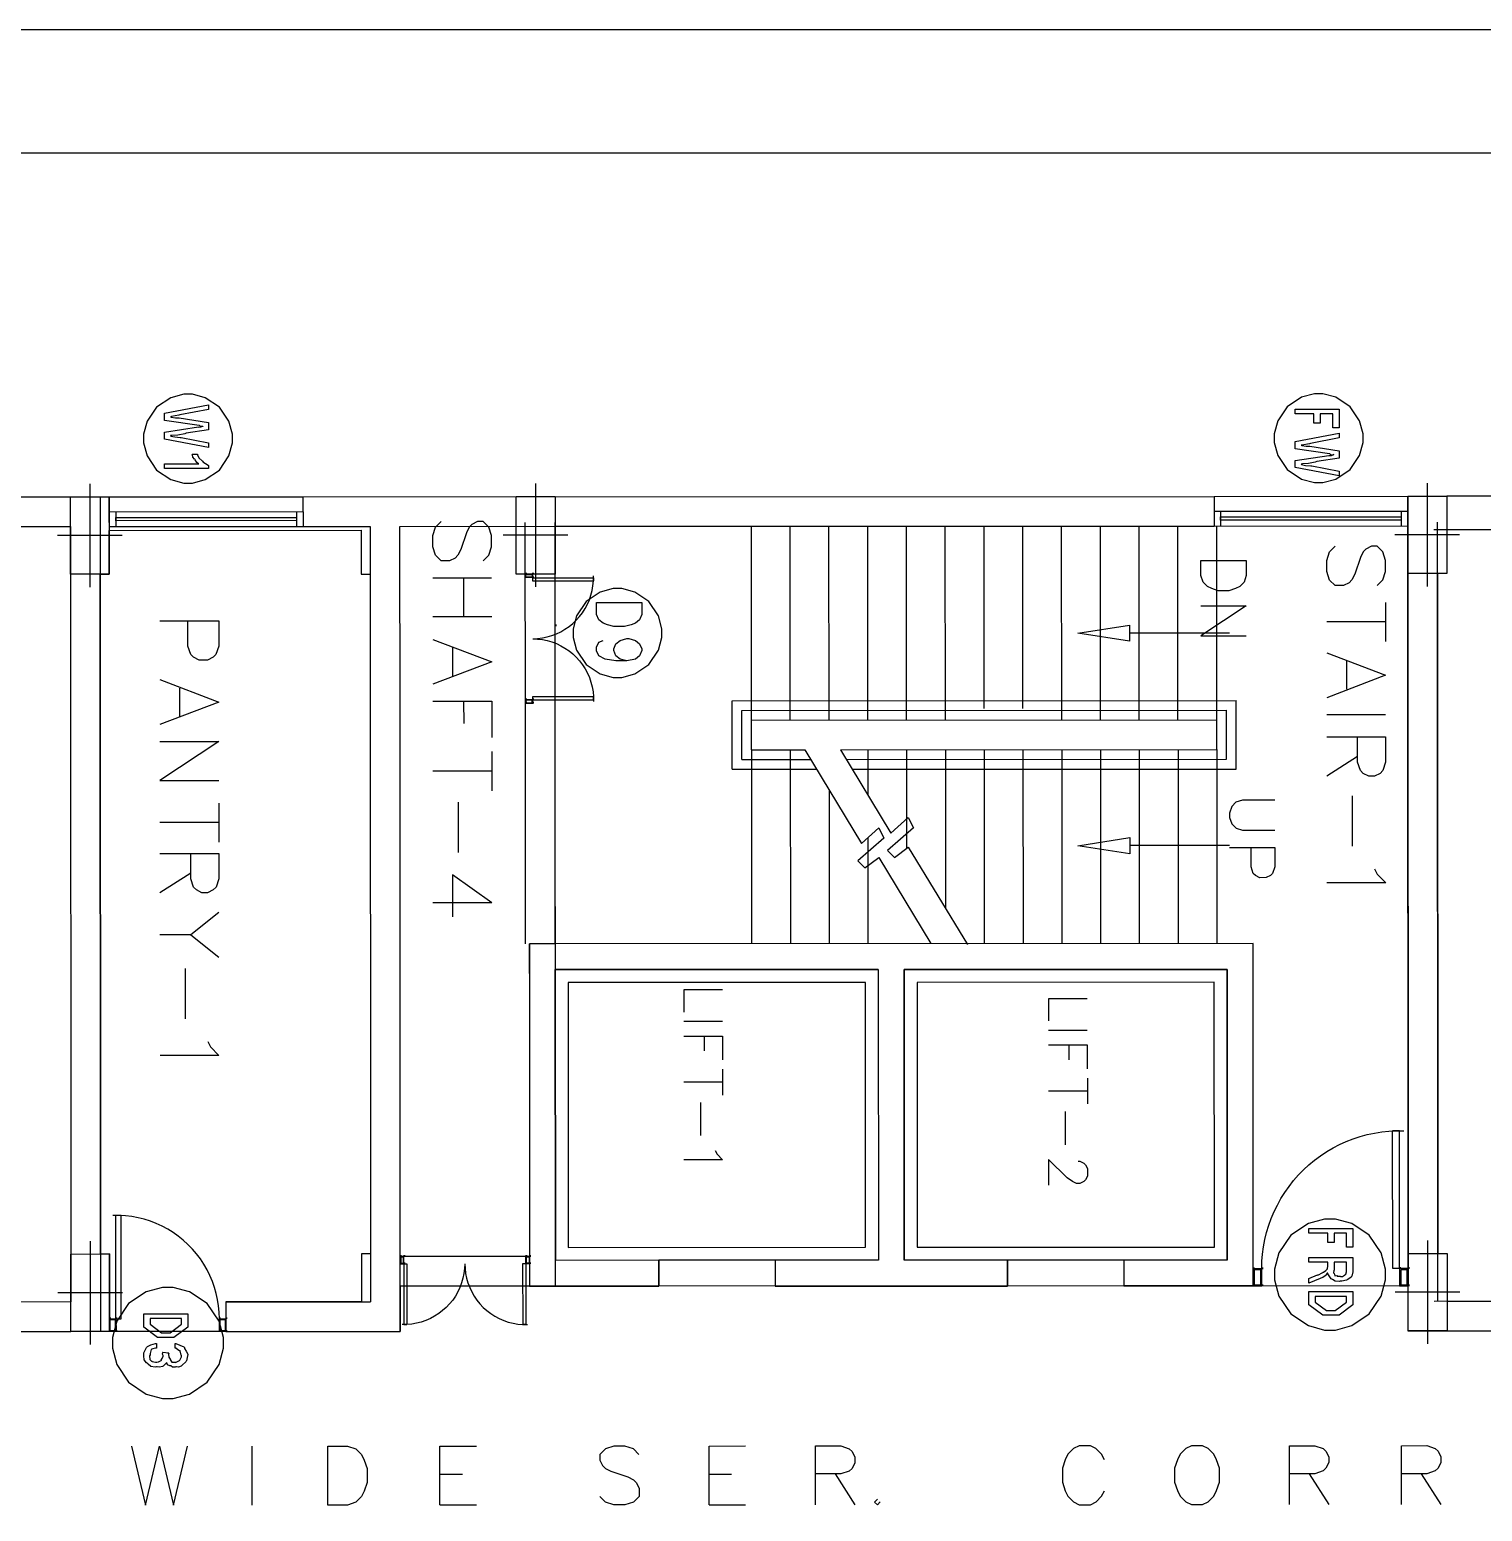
# Model space of a CAD drawing. Extents: x 0 to 23.4, y 0 to 16.5.
# Drawn here: x 7.921 to 10.871, y 13.339 to 16.348 of the extents above; entities that cross this region are included whole.
import ezdxf

# ---------------------------------------------------------------- set-up
doc = ezdxf.new("R2010")
doc.units = 0
doc.layers.get('0').update_dxf_attribs({"linetype": 'CONTINUOUS'})

msp = doc.modelspace()

# ---------------------------------------------------------------- linework, layer by layer
at = {"color": 0}
for points in [[(0.18755, 16.3479), (23.1772, 16.3479), (23.1772, 0.20622), (0.18755, 0.20622), (0.18755, 16.3479)], [(0.43766, 16.0978), (22.9271, 16.0978), (22.9271, 0.45627), (0.43766, 0.45627), (0.43766, 16.0978)], [(8.33285, 15.5172), (8.33285, 15.526), (8.32574, 15.5524), (8.30638, 15.581), (8.27772, 15.6003), (8.25136, 15.6074), (8.24262, 15.6074), (8.23383, 15.6074), (8.20747, 15.6003), (8.17882, 15.581), (8.15944, 15.5524), (8.1524, 15.526), (8.1524, 15.5172), (8.1524, 15.5085), (8.15944, 15.4821), (8.17882, 15.4533), (8.20747, 15.434), (8.23383, 15.4269), (8.24262, 15.4269), (8.25136, 15.4269), (8.27772, 15.434), (8.30638, 15.4533), (8.32574, 15.4821), (8.33285, 15.5085), (8.33285, 15.5172)], [(10.6291, 15.5182), (10.6291, 15.5269), (10.622, 15.5533), (10.6026, 15.5819), (10.5739, 15.6014), (10.5476, 15.6083), (10.5388, 15.6083), (10.5301, 15.6083), (10.5037, 15.6014), (10.475, 15.5819), (10.4557, 15.5533), (10.4486, 15.5269), (10.4486, 15.5182), (10.4486, 15.5094), (10.4557, 15.4831), (10.475, 15.4543), (10.5037, 15.435), (10.5301, 15.4279), (10.5388, 15.4279), (10.5476, 15.4279), (10.5739, 15.435), (10.6026, 15.4543), (10.622, 15.4831), (10.6291, 15.5094), (10.6291, 15.5182)], [(8.19467, 15.5692), (8.28429, 15.5858), (8.28429, 15.5764), (8.22613, 15.5654), (8.22424, 15.5646), (8.20876, 15.5621), (8.20725, 15.5618), (8.20865, 15.5611), (8.21744, 15.5597), (8.22418, 15.5594), (8.22461, 15.5594), (8.28429, 15.5503), (8.28429, 15.5353), (8.23893, 15.5283), (8.23579, 15.5269), (8.22194, 15.5243), (8.20964, 15.5237), (8.20725, 15.5233), (8.20785, 15.5225), (8.21593, 15.5206), (8.22661, 15.5199), (8.22851, 15.5194), (8.28429, 15.5089), (8.28429, 15.4994), (8.19467, 15.5163), (8.19467, 15.5306), (8.26367, 15.5411), (8.264, 15.5406), (8.26893, 15.541), (8.27333, 15.5426), (8.27344, 15.5426), (8.27235, 15.5421), (8.26807, 15.5418), (8.26568, 15.5439), (8.26497, 15.544), (8.19467, 15.5544), (8.19467, 15.5692)], [(10.4908, 15.5774), (10.5805, 15.5774), (10.5805, 15.5389), (10.5677, 15.5389), (10.5677, 15.5675), (10.542, 15.5675), (10.542, 15.5485), (10.5292, 15.5485), (10.5292, 15.5675), (10.4908, 15.5675), (10.4908, 15.5774)], [(10.4908, 15.5114), (10.5805, 15.5281), (10.5805, 15.5186), (10.5223, 15.5076), (10.5204, 15.5068), (10.5049, 15.5043), (10.5034, 15.504), (10.5048, 15.5033), (10.5136, 15.5019), (10.5203, 15.5017), (10.5208, 15.5017), (10.5805, 15.4925), (10.5805, 15.4775), (10.5351, 15.4706), (10.532, 15.4692), (10.5181, 15.4665), (10.5058, 15.466), (10.5034, 15.4656), (10.504, 15.4647), (10.5121, 15.4628), (10.5228, 15.4621), (10.5247, 15.4617), (10.5805, 15.4511), (10.5805, 15.4417), (10.4908, 15.4585), (10.4908, 15.4728), (10.5598, 15.4833), (10.5602, 15.4828), (10.5651, 15.4832), (10.5695, 15.4849), (10.5696, 15.4849), (10.5685, 15.4843), (10.5642, 15.484), (10.5618, 15.4861), (10.5611, 15.4863), (10.4908, 15.4967), (10.4908, 15.5114)], [(8.19467, 15.4567), (8.19467, 15.4662), (8.26454, 15.4662), (8.26417, 15.466), (8.26053, 15.4686), (8.25738, 15.4744), (8.25672, 15.4753), (8.25553, 15.4756), (8.25265, 15.4797), (8.25157, 15.4847), (8.25131, 15.4856), (8.26193, 15.4856), (8.26167, 15.4837), (8.26519, 15.4774), (8.27132, 15.4724), (8.27235, 15.4714), (8.27268, 15.47), (8.28331, 15.4632), (8.28429, 15.4628), (8.28429, 15.4567), (8.19467, 15.4567)], [(8.00369, 15.3993), (8.08242, 15.3993), (8.08247, 15.2418), (8.00375, 15.2418), (8.00369, 15.3993)], [(8.00369, 15.3993), (8.08242, 15.3993), (8.08247, 15.2418), (8.00375, 15.2418), (8.00369, 15.3993)], [(8.08247, 15.2418), (8.00375, 15.2418), (8.00369, 15.3993), (8.08242, 15.3993), (8.08247, 15.2418)], [(8.90912, 15.3997), (8.9879, 15.3997), (8.98796, 15.2422), (8.90924, 15.2422), (8.90912, 15.3997)], [(8.90912, 15.3997), (8.9879, 15.3997), (8.98796, 15.2422), (8.90924, 15.2422), (8.90912, 15.3997)], [(8.98796, 15.2422), (8.90924, 15.2422), (8.90912, 15.3997), (8.9879, 15.3997), (8.98796, 15.2422)], [(10.7201, 15.4004), (10.7988, 15.4006), (10.7989, 15.2431), (10.7202, 15.2431), (10.7201, 15.4004)], [(10.7201, 15.4004), (10.7988, 15.4006), (10.7989, 15.2431), (10.7202, 15.2431), (10.7201, 15.4004)], [(10.7989, 15.2431), (10.7202, 15.2431), (10.7201, 15.4004), (10.7988, 15.4006), (10.7989, 15.2431)], [(8.09586, 15.3504), (8.09586, 15.3572), (8.46272, 15.3574), (8.46272, 15.3507), (8.09586, 15.3504)], [(8.09586, 15.3504), (8.09586, 15.3572), (8.46272, 15.3574), (8.46272, 15.3507), (8.09586, 15.3504)], [(10.3398, 15.3514), (10.3398, 15.3582), (10.7067, 15.3583), (10.7067, 15.3517), (10.3398, 15.3514)], [(10.3398, 15.3514), (10.3398, 15.3582), (10.7067, 15.3583), (10.7067, 15.3517), (10.3398, 15.3514)], [(8.31933, 13.7641), (8.31933, 13.7038), (8.08317, 13.7037), (8.08306, 13.8614), (8.06472, 13.8613), (8.06413, 15.2418), (8.08247, 15.2418), (8.08247, 15.3308), (8.59424, 15.3311), (8.59429, 15.2421), (8.61263, 15.2421), (8.61322, 13.8616), (8.59489, 13.8616), (8.59489, 13.7642), (8.31933, 13.7641)], [(8.98856, 13.7959), (8.9879, 15.3392), (10.7201, 15.3399), (10.7208, 13.7967), (8.98856, 13.7959)], [(11.0751, 13.7653), (11.0751, 13.7049), (11.3113, 13.705), (11.3112, 13.8627), (11.3296, 13.8627), (11.329, 15.2433), (11.3107, 15.2433), (11.3106, 15.3322), (10.7988, 15.3321), (10.7989, 15.2431), (10.7805, 15.2431), (10.7811, 13.8625), (10.7995, 13.8625), (10.7995, 13.7652), (11.0751, 13.7653)], [(10.2996, 15.2696), (10.3915, 15.2697), (10.3915, 15.239), (10.3872, 15.226), (10.3784, 15.2172), (10.3697, 15.2128), (10.3566, 15.2083), (10.3347, 15.2083), (10.3216, 15.2128), (10.3128, 15.2171), (10.304, 15.226), (10.2997, 15.239), (10.2996, 15.2696)], [(8.9279, 15.2349), (8.9279, 15.2422), (8.94243, 15.2422), (8.94243, 15.235), (8.9279, 15.2349)], [(8.9279, 15.2349), (8.9279, 15.2422), (8.94243, 15.2422), (8.94243, 15.235), (8.9279, 15.2349)], [(8.92882, 15.2358), (8.92882, 15.2414), (8.94151, 15.2414), (8.94151, 15.2358), (8.92882, 15.2358)], [(9.20518, 15.1224), (9.20518, 15.1312), (9.19808, 15.1575), (9.17871, 15.1863), (9.15007, 15.2056), (9.12369, 15.2126), (9.11496, 15.2126), (9.10618, 15.2126), (9.07981, 15.2056), (9.05117, 15.1863), (9.03179, 15.1575), (9.02474, 15.1312), (9.02474, 15.1224), (9.02474, 15.1136), (9.03179, 15.0874), (9.05117, 15.0586), (9.07981, 15.0393), (9.10618, 15.0322), (9.11496, 15.0322), (9.12369, 15.0322), (9.15007, 15.0393), (9.17871, 15.0586), (9.19808, 15.0874), (9.20518, 15.1136), (9.20518, 15.1224)], [(9.07232, 15.1846), (9.16417, 15.1846), (9.16417, 15.1601), (9.15978, 15.1496), (9.15104, 15.1426), (9.14231, 15.1392), (9.12918, 15.1357), (9.10732, 15.1357), (9.09418, 15.1392), (9.08544, 15.1426), (9.07671, 15.1496), (9.07232, 15.1601), (9.07232, 15.1846)], [(10.1549, 15.1387), (10.1549, 15.1056), (10.0494, 15.1221), (10.1549, 15.1387)], [(10.1549, 15.1387), (10.1549, 15.1056), (10.0494, 15.1221), (10.1549, 15.1387)], [(8.928, 14.9871), (8.928, 14.9797), (8.94254, 14.9797), (8.94254, 14.9871), (8.928, 14.9871)], [(8.928, 14.9871), (8.928, 14.9797), (8.94254, 14.9797), (8.94254, 14.9871), (8.928, 14.9871)], [(8.92893, 14.9861), (8.92893, 14.9807), (8.94163, 14.9807), (8.94163, 14.9861), (8.92893, 14.9861)], [(10.1552, 14.7072), (10.1552, 14.674), (10.0496, 14.6906), (10.1552, 14.7072)], [(10.1552, 14.7072), (10.1552, 14.674), (10.0496, 14.6906), (10.1552, 14.7072)], [(9.90717, 13.7963), (9.90712, 13.8488), (9.69715, 13.8487), (9.69689, 14.4393), (10.353, 14.4394), (10.3533, 13.849), (10.1433, 13.8489), (10.1433, 13.7964), (10.4058, 13.7965), (10.4055, 14.4921), (8.98828, 14.4914), (8.93576, 14.4914), (8.93582, 14.431), (8.93608, 13.7959), (8.93608, 13.7959), (9.19851, 13.796), (9.19851, 13.8485), (8.98856, 13.8484), (8.98828, 14.4389), (9.09326, 14.439), (9.64442, 14.4392), (9.64469, 13.8487), (9.43474, 13.8486), (9.43474, 13.7961), (9.90717, 13.7963)], [(9.61817, 14.4129), (9.01454, 14.4126), (9.01476, 13.8746), (9.61843, 13.8749), (9.61817, 14.4129)], [(10.3268, 14.4132), (9.72314, 14.4129), (9.72342, 13.8749), (10.327, 13.8752), (10.3268, 14.4132)], [(10.6747, 13.8196), (10.6747, 13.8306), (10.6658, 13.8636), (10.6417, 13.8993), (10.6059, 13.9236), (10.573, 13.9324), (10.562, 13.9324), (10.551, 13.9324), (10.5181, 13.9236), (10.4823, 13.8993), (10.4581, 13.8636), (10.4492, 13.8306), (10.4492, 13.8196), (10.4492, 13.8087), (10.4581, 13.7757), (10.4823, 13.7399), (10.5181, 13.7158), (10.551, 13.7069), (10.562, 13.7069), (10.573, 13.7069), (10.6059, 13.7158), (10.6417, 13.7399), (10.6658, 13.7757), (10.6747, 13.8087), (10.6747, 13.8196)], [(10.5188, 13.9133), (10.6085, 13.9133), (10.6085, 13.8749), (10.5957, 13.8749), (10.5957, 13.9035), (10.57, 13.9035), (10.57, 13.8844), (10.5572, 13.8844), (10.5572, 13.9035), (10.5188, 13.9035), (10.5188, 13.9133)], [(8.00435, 13.8613), (8.08306, 13.8614), (8.08317, 13.7039), (8.00439, 13.7038), (8.00435, 13.8613)], [(8.00435, 13.8613), (8.08306, 13.8614), (8.08317, 13.7039), (8.00439, 13.7038), (8.00435, 13.8613)], [(8.08317, 13.7039), (8.00439, 13.7038), (8.00435, 13.8613), (8.08306, 13.8614), (8.08317, 13.7039)], [(8.68088, 13.8561), (8.67361, 13.8561), (8.67361, 13.8416), (8.68088, 13.8416), (8.68088, 13.8561)], [(8.68088, 13.8561), (8.67361, 13.8561), (8.67361, 13.8416), (8.68088, 13.8416), (8.68088, 13.8561)], [(8.67996, 13.8552), (8.67453, 13.8552), (8.67453, 13.8424), (8.67996, 13.8425), (8.67996, 13.8552)], [(8.92876, 13.8562), (8.93604, 13.8562), (8.93604, 13.8417), (8.92876, 13.8417), (8.92876, 13.8562)], [(8.92876, 13.8562), (8.93604, 13.8562), (8.93604, 13.8417), (8.92876, 13.8417), (8.92876, 13.8562)], [(8.92969, 13.8553), (8.93511, 13.8553), (8.93517, 13.8426), (8.92969, 13.8426), (8.92969, 13.8553)], [(10.5188, 13.8545), (10.6084, 13.8545), (10.6085, 13.827), (10.6079, 13.8254), (10.6063, 13.8161), (10.6058, 13.8155), (10.6051, 13.8142), (10.598, 13.8094), (10.5969, 13.809), (10.5952, 13.8085), (10.5859, 13.8064), (10.5828, 13.8064), (10.5806, 13.8055), (10.5725, 13.806), (10.5671, 13.8098), (10.5659, 13.8105), (10.5643, 13.811), (10.5575, 13.8213), (10.5572, 13.8226), (10.556, 13.8222), (10.5534, 13.8184), (10.5531, 13.8181), (10.5518, 13.8168), (10.5472, 13.8136), (10.5429, 13.8123), (10.5418, 13.8118), (10.5188, 13.8018), (10.5188, 13.8114), (10.5364, 13.819), (10.5373, 13.8186), (10.5472, 13.8241), (10.5479, 13.8244), (10.5484, 13.8246), (10.5537, 13.828), (10.554, 13.8283), (10.554, 13.8283), (10.5567, 13.8315), (10.5568, 13.8318), (10.5567, 13.8317), (10.5558, 13.8324), (10.5572, 13.8352), (10.5572, 13.8361), (10.5572, 13.8448), (10.5188, 13.8448), (10.5188, 13.8545)], [(10.57, 13.8448), (10.57, 13.8285), (10.5694, 13.8275), (10.5692, 13.8233), (10.5713, 13.8213), (10.5716, 13.8209), (10.5712, 13.8203), (10.572, 13.8173), (10.5756, 13.8177), (10.5761, 13.8174), (10.5764, 13.8166), (10.5814, 13.8161), (10.5831, 13.8161), (10.5832, 13.8158), (10.587, 13.8159), (10.5916, 13.8183), (10.5922, 13.8187), (10.5922, 13.8187), (10.5942, 13.8207), (10.5957, 13.8253), (10.5957, 13.8268), (10.5957, 13.8448), (10.57, 13.8448)], [(10.7208, 13.8625), (10.7995, 13.8625), (10.7995, 13.7051), (10.7208, 13.705), (10.7208, 13.8625)], [(10.7208, 13.8625), (10.7995, 13.8625), (10.7995, 13.7051), (10.7208, 13.705), (10.7208, 13.8625)], [(10.7995, 13.7051), (10.7208, 13.705), (10.7208, 13.8625), (10.7995, 13.8625), (10.7995, 13.7051)], [(8.3144, 13.6809), (8.3144, 13.6919), (8.3055, 13.7248), (8.28136, 13.7606), (8.2455, 13.7848), (8.21257, 13.7936), (8.20161, 13.7936), (8.1906, 13.7936), (8.15771, 13.7848), (8.12185, 13.7606), (8.09771, 13.7248), (8.08886, 13.6919), (8.08886, 13.6809), (8.08886, 13.6699), (8.09771, 13.637), (8.12185, 13.6011), (8.15771, 13.577), (8.1906, 13.5681), (8.20161, 13.5681), (8.21257, 13.5681), (8.2455, 13.577), (8.28136, 13.6011), (8.3055, 13.637), (8.3144, 13.6699), (8.3144, 13.6809)], [(10.5188, 13.7851), (10.6085, 13.7851), (10.6085, 13.7651), (10.6085, 13.7582), (10.5802, 13.7369), (10.564, 13.7369), (10.547, 13.7369), (10.5188, 13.7582), (10.5188, 13.7641), (10.5188, 13.7851)], [(10.5316, 13.7753), (10.5316, 13.7645), (10.5316, 13.7638), (10.5546, 13.7467), (10.5642, 13.7467), (10.5726, 13.7467), (10.5957, 13.7638), (10.5957, 13.7647), (10.5957, 13.7753), (10.5316, 13.7753)], [(8.15261, 13.7399), (8.24224, 13.7399), (8.24224, 13.7199), (8.24224, 13.7129), (8.21403, 13.6917), (8.19775, 13.6917), (8.18082, 13.6917), (8.15261, 13.7129), (8.15261, 13.7188), (8.15261, 13.7399)], [(8.16542, 13.7301), (8.16542, 13.7192), (8.16542, 13.7186), (8.18842, 13.7014), (8.19797, 13.7014), (8.20643, 13.7014), (8.22944, 13.7186), (8.22943, 13.7195), (8.22944, 13.7301), (8.16542, 13.7301)], [(8.17822, 13.6799), (8.17822, 13.6704), (8.17637, 13.6699), (8.1709, 13.6684), (8.16894, 13.6678), (8.16846, 13.6675), (8.16775, 13.6672), (8.16542, 13.659), (8.16542, 13.6563), (8.16444, 13.6543), (8.16476, 13.647), (8.16868, 13.6438), (8.16932, 13.6434), (8.16971, 13.6427), (8.17686, 13.6415), (8.17931, 13.6415), (8.17931, 13.6415), (8.18267, 13.6421), (8.18778, 13.645), (8.18842, 13.6456), (8.18837, 13.6457), (8.19032, 13.6491), (8.19233, 13.6539), (8.19233, 13.6554), (8.19179, 13.6555), (8.19049, 13.6579), (8.19125, 13.6611), (8.19103, 13.6617), (8.20383, 13.6606), (8.20344, 13.6603), (8.20258, 13.6589), (8.20383, 13.6593), (8.20383, 13.6593), (8.20307, 13.6577), (8.20339, 13.6519), (8.20654, 13.6478), (8.20708, 13.6469), (8.20676, 13.6459), (8.20958, 13.6418), (8.21517, 13.6415), (8.21707, 13.6415), (8.21718, 13.6413), (8.22537, 13.6448), (8.22596, 13.6454), (8.22618, 13.6455), (8.22944, 13.6528), (8.22943, 13.6552), (8.22879, 13.6559), (8.22672, 13.6645), (8.22618, 13.6652), (8.22542, 13.6648), (8.22174, 13.6668), (8.21772, 13.6701), (8.21664, 13.6704), (8.21664, 13.6799), (8.21793, 13.6796), (8.23438, 13.6727), (8.23551, 13.6717), (8.23551, 13.6697), (8.23887, 13.6637), (8.24224, 13.6577), (8.24224, 13.6556), (8.24169, 13.6542), (8.23953, 13.6444), (8.23899, 13.6434), (8.23817, 13.6421), (8.23101, 13.6355), (8.23008, 13.635), (8.22863, 13.6338), (8.22325, 13.6314), (8.2194, 13.6319), (8.21815, 13.6319), (8.21653, 13.6314), (8.21104, 13.6316), (8.2079, 13.634), (8.20708, 13.6343), (8.20578, 13.6341), (8.20111, 13.636), (8.19976, 13.6405), (8.19928, 13.6413), (8.19857, 13.64), (8.19299, 13.634), (8.19211, 13.6337), (8.19043, 13.6328), (8.18463, 13.6312), (8.18012, 13.6319), (8.17865, 13.6319), (8.17594, 13.6313), (8.16704, 13.6328), (8.16146, 13.6378), (8.16021, 13.6389), (8.15831, 13.64), (8.15354, 13.6467), (8.15261, 13.6542), (8.15261, 13.6567), (8.15261, 13.6607), (8.15836, 13.6717), (8.15956, 13.6727), (8.16015, 13.6732), (8.16689, 13.6769), (8.17626, 13.6798), (8.17822, 13.6799)], [(8.52647, 13.3515), (8.52642, 13.4711), (8.56629, 13.4711), (8.58333, 13.4654), (8.59478, 13.454), (8.60047, 13.4427), (8.60618, 13.4256), (8.60618, 13.3971), (8.60047, 13.38), (8.59478, 13.3686), (8.58339, 13.3572), (8.56635, 13.3515), (8.52647, 13.3515)], [(10.2803, 13.4718), (10.2689, 13.4662), (10.2575, 13.4548), (10.2518, 13.4434), (10.2461, 13.4263), (10.2462, 13.3978), (10.2518, 13.3807), (10.2575, 13.3693), (10.2689, 13.3579), (10.2803, 13.3523), (10.3031, 13.3523), (10.3145, 13.358), (10.3258, 13.3694), (10.3315, 13.3808), (10.3372, 13.3978), (10.3372, 13.4263), (10.3315, 13.4434), (10.3258, 13.4548), (10.3144, 13.4662), (10.3031, 13.4718), (10.2803, 13.4718)]]:
    msp.add_lwpolyline(points, close=True, dxfattribs=at)
for points in [[(0.43766, 16.0978), (19.0161, 16.0978)], [(0.43766, 16.0978), (19.0161, 16.0978)], [(8.04303, 15.4256), (8.04312, 15.2156)], [(8.94851, 15.426), (8.94857, 15.216)], [(10.7594, 15.4267), (10.7595, 15.2168)], [(7.75435, 15.3989), (8.06407, 15.399)], [(8.06407, 15.399), (8.06478, 13.7037)], [(8.08242, 15.399), (8.47607, 15.3993)], [(8.08247, 15.3467), (8.08242, 15.399)], [(8.47607, 15.3993), (10.3264, 15.4)], [(8.47607, 15.3993), (8.47613, 15.3389)], [(10.3264, 15.4), (10.7201, 15.4003)], [(10.3264, 15.4), (10.3264, 15.3397)], [(10.7208, 13.7048), (10.7201, 15.4003)], [(10.7201, 15.4003), (10.7201, 15.3399)], [(10.9169, 15.4003), (10.7988, 15.4003)], [(8.08242, 15.3689), (8.47613, 15.369)], [(8.09586, 15.3689), (8.09586, 15.3388)], [(8.46268, 15.369), (8.46272, 15.3389)], [(8.84213, 15.2692), (8.85351, 15.2806), (8.85915, 15.2976), (8.85915, 15.3204), (8.85346, 15.3374), (8.84207, 15.3487), (8.83068, 15.3487), (8.81928, 15.3431), (8.81364, 15.3374), (8.80794, 15.326), (8.79656, 15.2918), (8.79085, 15.2804), (8.78515, 15.2747), (8.77376, 15.269), (8.75667, 15.269), (8.74528, 15.2804), (8.73958, 15.2975), (8.73958, 15.3203), (8.74528, 15.3374), (8.75667, 15.3487)], [(10.3264, 15.3699), (10.7201, 15.37)], [(10.3398, 15.3699), (10.3398, 15.3397)], [(10.7067, 15.37), (10.7067, 15.3399)], [(10.7811, 13.7652), (10.7804, 15.3478)], [(7.75439, 15.3386), (8.00369, 15.3388)], [(8.10872, 15.3206), (7.97749, 15.3206)], [(8.00369, 15.3388), (8.00439, 13.764)], [(8.08247, 15.3388), (8.47613, 15.3389)], [(8.47613, 15.3389), (8.61257, 15.339)], [(8.61257, 15.339), (8.61328, 13.7642)], [(8.67296, 15.339), (10.3264, 15.3397)], [(8.67313, 14.9453), (8.67296, 15.339)], [(9.01417, 15.321), (8.88292, 15.321)], [(8.92774, 14.9454), (8.92751, 15.3469)], [(8.98828, 14.4914), (8.9879, 15.3469)], [(9.38699, 14.9456), (9.38683, 15.3393)], [(9.46576, 14.9457), (9.46556, 15.3393)], [(9.54449, 14.9457), (9.54432, 15.3393)], [(9.62321, 14.9457), (9.62304, 15.3394)], [(9.70193, 14.9457), (9.70176, 15.3394)], [(9.78071, 14.9458), (9.78049, 15.3394)], [(9.85943, 14.9694), (9.85926, 15.3396)], [(9.93815, 14.9694), (9.93799, 15.3396)], [(10.0169, 14.946), (10.0167, 15.34)], [(10.0957, 14.946), (10.0955, 15.34)], [(10.1744, 14.946), (10.1742, 15.34)], [(10.2531, 14.946), (10.2529, 15.34)], [(10.3264, 15.3397), (10.7201, 15.3399)], [(10.3318, 14.946), (10.3317, 15.34)], [(10.8251, 15.3218), (10.6938, 15.3217)], [(10.9169, 15.3321), (10.7726, 15.3321)], [(10.6577, 15.2189), (10.6691, 15.2303), (10.6747, 15.2474), (10.6747, 15.2701), (10.669, 15.2872), (10.6576, 15.2986), (10.6462, 15.2986), (10.6348, 15.2929), (10.6292, 15.2872), (10.6235, 15.2758), (10.6121, 15.2417), (10.6064, 15.2303), (10.6007, 15.2246), (10.5893, 15.2189), (10.5722, 15.2189), (10.5608, 15.2301), (10.5551, 15.2472), (10.5551, 15.2701), (10.5608, 15.2872), (10.5722, 15.2986)], [(8.73964, 15.2349), (8.85921, 15.2349)], [(8.80225, 15.2349), (8.80231, 15.1551)], [(8.94249, 15.2346), (9.06603, 15.2346)], [(8.94249, 15.2346), (8.94249, 15.2283)], [(8.94249, 15.2283), (9.06603, 15.2285)], [(8.94254, 15.111), (8.95242, 15.1114), (8.96224, 15.1126), (8.97194, 15.1146), (8.98144, 15.1174), (8.99067, 15.1208), (8.99963, 15.125), (9.00819, 15.13), (9.01633, 15.1356), (9.02404, 15.1417), (9.03119, 15.1486), (9.03776, 15.156), (9.04378, 15.1638), (9.0491, 15.1721), (9.05376, 15.1808), (9.05767, 15.1899), (9.06088, 15.1992), (9.06332, 15.2089), (9.065, 15.2185), (9.06586, 15.2285), (9.06597, 15.2383)], [(9.06603, 15.2346), (9.06603, 15.2285)], [(10.2997, 15.1778), (10.3915, 15.1778), (10.2997, 15.1165), (10.3916, 15.1165)], [(10.6747, 15.1847), (10.6748, 15.105)], [(8.18533, 15.1474), (8.3049, 15.1474), (8.3049, 15.0961), (8.29921, 15.079), (8.29357, 15.0733), (8.28217, 15.0676), (8.26508, 15.0676), (8.25369, 15.0733), (8.24799, 15.079), (8.24229, 15.0961), (8.24224, 15.1474)], [(8.85926, 15.1553), (8.73969, 15.1551)], [(10.6747, 15.1449), (10.5552, 15.1449)], [(8.73969, 15.1096), (8.85926, 15.0642), (8.73975, 15.0185)], [(8.94254, 15.1106), (8.95242, 15.1103), (8.96224, 15.1092), (8.97194, 15.1071), (8.98144, 15.1044), (8.99067, 15.101), (8.99963, 15.0967), (9.00819, 15.0918), (9.01639, 15.0862), (9.02404, 15.08), (9.03119, 15.0732), (9.03782, 15.0658), (9.04378, 15.0581), (9.04915, 15.0496), (9.05382, 15.041), (9.05772, 15.0319), (9.06099, 15.0225), (9.06342, 15.0129), (9.06511, 15.0032), (9.06597, 14.9933), (9.06608, 14.9835)], [(9.13357, 15.0657), (9.12044, 15.0692), (9.11171, 15.0761), (9.10732, 15.0867), (9.10732, 15.0901), (9.11171, 15.1007), (9.12044, 15.1076), (9.13357, 15.1111), (9.13797, 15.1111), (9.1511, 15.1076), (9.15983, 15.1007), (9.16422, 15.0901), (9.16422, 15.0867), (9.15983, 15.0761), (9.1511, 15.0692), (9.13357, 15.0657), (9.11171, 15.0657), (9.08985, 15.0692), (9.07671, 15.0761), (9.07232, 15.0865), (9.07232, 15.0936), (9.07671, 15.1042), (9.08544, 15.1076)], [(10.3577, 15.1222), (10.1549, 15.1222)], [(8.77957, 15.0925), (8.77957, 15.0356)], [(10.5552, 15.0822), (10.6748, 15.0367), (10.5552, 14.9911)], [(10.5951, 15.0651), (10.5951, 15.0082)], [(8.18539, 15.0278), (8.30496, 14.9822), (8.18539, 14.9367)], [(8.22526, 15.0107), (8.22526, 14.9538)], [(8.9426, 14.9871), (8.9426, 14.9933)], [(8.9426, 14.9933), (9.06614, 14.9933)], [(8.9426, 14.9871), (9.06614, 14.9871)], [(9.06614, 14.9871), (9.06614, 14.9933)], [(8.73975, 14.9843), (8.85932, 14.9844), (8.85938, 14.9104)], [(8.80235, 14.9844), (8.8024, 14.9387)], [(9.3476, 14.985), (10.3712, 14.9854)], [(9.34765, 14.8458), (9.3476, 14.985)], [(9.36729, 14.9653), (10.3515, 14.9657)], [(9.36735, 14.8656), (9.36729, 14.9653)], [(10.3516, 14.866), (10.3515, 14.9657)], [(10.3712, 14.8463), (10.3712, 14.9854)], [(10.5553, 14.9568), (10.6749, 14.9569)], [(8.67367, 13.7039), (8.67313, 14.9453)], [(8.9279, 14.4914), (8.92774, 14.9454)], [(9.38704, 14.8853), (9.38699, 14.9535)], [(9.38699, 14.9456), (10.3318, 14.946)], [(10.3319, 14.8857), (10.3318, 14.9539)], [(8.18544, 14.9025), (8.30501, 14.9025), (8.18544, 14.8228), (8.30501, 14.8228)], [(10.5553, 14.9114), (10.6749, 14.9114), (10.6749, 14.8601), (10.6692, 14.8431), (10.6635, 14.8374), (10.6521, 14.8317), (10.6407, 14.8317), (10.6293, 14.8374), (10.6236, 14.8431), (10.6179, 14.8601), (10.6179, 14.9114)], [(8.85938, 14.8819), (8.85938, 14.8022)], [(9.38704, 14.8853), (9.49522, 14.8853)], [(9.38704, 14.8853), (9.38721, 14.4915)], [(9.46576, 14.8853), (9.46593, 14.4915)], [(9.49522, 14.8853), (9.61003, 14.695), (9.64529, 14.7267), (9.65593, 14.7056), (9.60297, 14.6596), (9.61708, 14.6454), (9.64535, 14.6667), (9.75151, 14.4917)], [(9.56799, 14.8853), (10.3319, 14.8857)], [(9.56799, 14.8853), (9.67003, 14.7161), (9.70529, 14.7481), (9.71593, 14.7268), (9.66297, 14.6808), (9.67708, 14.6667), (9.70535, 14.6879), (9.82547, 14.49)], [(9.57986, 14.8657), (10.3516, 14.866)], [(9.62326, 14.8854), (9.62326, 14.7936)], [(9.70199, 14.8854), (9.70204, 14.6854)], [(9.78071, 14.8854), (9.78088, 14.5635)], [(9.85943, 14.8854), (9.8596, 14.4918)], [(9.93821, 14.8854), (9.93837, 14.4918)], [(10.0169, 14.8856), (10.0171, 14.4918)], [(10.0957, 14.8856), (10.0958, 14.4918)], [(10.1744, 14.8856), (10.1745, 14.4919)], [(10.2532, 14.8857), (10.2533, 14.4919)], [(10.3319, 14.8857), (10.332, 14.4919)], [(10.6179, 14.8715), (10.5553, 14.8317)], [(8.85938, 14.8421), (8.73981, 14.8419)], [(9.34765, 14.8458), (9.51893, 14.846)], [(9.36735, 14.8656), (9.50706, 14.8656)], [(9.59174, 14.846), (10.3712, 14.8463)], [(8.30507, 14.7772), (8.30507, 14.6975)], [(8.79107, 14.7793), (8.79113, 14.6768)], [(9.54454, 14.8035), (9.54465, 14.4917)], [(10.4497, 14.7831), (10.3841, 14.7831), (10.3709, 14.7787), (10.3622, 14.77), (10.3579, 14.7568), (10.3579, 14.7481), (10.3622, 14.735), (10.371, 14.7263), (10.3841, 14.7218), (10.4497, 14.7219)], [(10.6066, 14.7918), (10.6066, 14.6893)], [(8.30507, 14.7374), (8.18549, 14.7374)], [(9.62332, 14.7069), (9.62343, 14.4917)], [(10.3579, 14.6907), (10.1552, 14.6907)], [(10.3579, 14.6868), (10.4497, 14.6868), (10.4498, 14.6475), (10.4454, 14.6344), (10.441, 14.63), (10.4322, 14.6257), (10.4191, 14.6256), (10.4104, 14.63), (10.406, 14.6344), (10.4016, 14.6475), (10.4016, 14.6868)], [(8.18554, 14.6747), (8.30512, 14.6747), (8.30512, 14.6235), (8.29943, 14.6064), (8.29372, 14.6007), (8.28233, 14.595), (8.27094, 14.595), (8.2596, 14.6007), (8.2539, 14.6064), (8.24815, 14.6235), (8.24815, 14.6747)], [(8.24815, 14.6349), (8.18554, 14.595)], [(8.85949, 14.5744), (8.77974, 14.6312), (8.77979, 14.5458)], [(10.6522, 14.6437), (10.6579, 14.6324), (10.675, 14.6153), (10.5554, 14.6153)], [(8.85949, 14.5744), (8.7399, 14.5743)], [(8.30518, 14.5551), (8.24821, 14.5096), (8.30518, 14.464)], [(8.24821, 14.5096), (8.1856, 14.5096)], [(8.93582, 14.431), (8.93576, 14.4914)], [(8.98828, 14.4914), (8.93576, 14.4914)], [(10.4055, 14.4921), (8.98828, 14.4914)], [(10.4058, 13.7965), (10.4055, 14.4921)], [(8.23687, 14.4413), (8.23693, 14.3388)], [(8.93582, 14.431), (8.93608, 13.7959)], [(9.64442, 14.4392), (8.98828, 14.4389)], [(9.09326, 14.439), (8.98828, 14.4389)], [(8.98828, 14.4389), (8.98856, 13.8484)], [(9.64442, 14.4392), (9.64469, 13.8487)], [(10.353, 14.4394), (9.69689, 14.4393)], [(9.69689, 14.4393), (9.69715, 13.8487)], [(10.3533, 13.849), (10.353, 14.4394)], [(9.32813, 14.3978), (9.24935, 14.3978), (9.2494, 14.3528)], [(10.069, 14.3796), (9.99024, 14.3796), (9.99024, 14.3346)], [(9.2494, 14.334), (9.32813, 14.334)], [(9.2494, 14.304), (9.32813, 14.304), (9.32818, 14.2554)], [(9.29064, 14.304), (9.29064, 14.274)], [(9.99029, 14.3158), (10.069, 14.3158)], [(8.2825, 14.2932), (8.28819, 14.2818), (8.30528, 14.2647), (8.18571, 14.2647)], [(9.99029, 14.2858), (10.069, 14.286), (10.069, 14.2371)], [(10.0315, 14.2858), (10.0315, 14.2558)], [(9.32818, 14.2367), (9.32818, 14.1842)], [(9.32818, 14.2103), (9.24946, 14.2103)], [(10.0691, 14.2185), (10.0691, 14.166)], [(10.0691, 14.1922), (9.99035, 14.1921)], [(9.28321, 14.1692), (9.28326, 14.1017)], [(10.0241, 14.1508), (10.0241, 14.0833)], [(10.4233, 13.8315), (10.4237, 13.8465), (10.4249, 13.8613), (10.4269, 13.8761), (10.4296, 13.8908), (10.4332, 13.9053), (10.4375, 13.9196), (10.4425, 13.9336), (10.4483, 13.9474), (10.4549, 13.9608), (10.4621, 13.9739), (10.4701, 13.9865), (10.4787, 13.9987), (10.4879, 14.0106), (10.4978, 14.0218), (10.5082, 14.0325), (10.5192, 14.0425), (10.5307, 14.0521), (10.5427, 14.061), (10.5551, 14.0692), (10.568, 14.0768), (10.5813, 14.0836), (10.5949, 14.0897), (10.6088, 14.0951), (10.623, 14.0999), (10.6374, 14.1037), (10.652, 14.1068), (10.6668, 14.1092), (10.6816, 14.1107), (10.6966, 14.1115), (10.7115, 14.1114)], [(10.7031, 14.1117), (10.6891, 14.1115)], [(10.6892, 13.8316), (10.6891, 14.1115)], [(10.7032, 13.8317), (10.7031, 14.1117)], [(9.31326, 14.0717), (9.317, 14.0642), (9.32824, 14.0529), (9.24951, 14.0528)], [(10.0503, 14.0497), (10.0541, 14.0497), (10.0616, 14.046), (10.0654, 14.0422), (10.0691, 14.0347), (10.0691, 14.0197), (10.0654, 14.0122), (10.0616, 14.0085), (10.0541, 14.0047), (10.0467, 14.0047), (10.0391, 14.0085), (10.0279, 14.016), (9.9904, 14.0533), (9.9904, 14.001)], [(8.30621, 13.73), (8.30583, 13.7429), (8.30464, 13.7558), (8.30263, 13.7686), (8.29986, 13.7811), (8.29633, 13.7936), (8.29204, 13.8058), (8.287, 13.8177), (8.28125, 13.8293), (8.27474, 13.8404), (8.26764, 13.8512), (8.25982, 13.8615), (8.25142, 13.8714), (8.24246, 13.8806), (8.23292, 13.8893), (8.22282, 13.8975), (8.21229, 13.9049), (8.20128, 13.9117), (8.18989, 13.9178), (8.17817, 13.9232), (8.16613, 13.9279), (8.15381, 13.9318), (8.14128, 13.935), (8.12858, 13.9374), (8.11572, 13.939), (8.10286, 13.9397), (8.0899, 13.9397)], [(8.09625, 13.7299), (8.09619, 13.9399)], [(8.09619, 13.9399), (8.10667, 13.9399)], [(8.10678, 13.7299), (8.10667, 13.9399)], [(8.04372, 13.8876), (8.04378, 13.6776)], [(10.7601, 13.8888), (10.7602, 13.6788)], [(8.93604, 13.8562), (8.67361, 13.8561)], [(9.19851, 13.8485), (8.98856, 13.8484)], [(9.43474, 13.8486), (9.19851, 13.8485)], [(9.19851, 13.8485), (9.19851, 13.796)], [(9.64469, 13.8487), (9.43474, 13.8486)], [(9.43474, 13.8486), (9.43474, 13.7961)], [(9.90712, 13.8488), (9.69715, 13.8487)], [(10.1433, 13.8489), (9.90712, 13.8488)], [(9.90712, 13.8488), (9.90717, 13.7963)], [(10.3533, 13.849), (10.1433, 13.8489)], [(10.1433, 13.8489), (10.1433, 13.7964)], [(8.80447, 13.8416), (8.8041, 13.8317), (8.8029, 13.8219), (8.80094, 13.8122), (8.79824, 13.8027), (8.79476, 13.7935), (8.79053, 13.7845), (8.78564, 13.7759), (8.78006, 13.7677), (8.77382, 13.7601), (8.76704, 13.7529), (8.75965, 13.7463), (8.75179, 13.7403), (8.74349, 13.735), (8.73475, 13.7303), (8.72569, 13.7264), (8.71636, 13.7231), (8.70676, 13.7207), (8.69706, 13.719), (8.68718, 13.7182), (8.67731, 13.718)], [(8.68093, 13.8415), (8.68099, 13.718)], [(8.68093, 13.8415), (8.68713, 13.8415)], [(8.68713, 13.8415), (8.68718, 13.718)], [(8.80485, 13.8416), (8.80524, 13.8317), (8.80643, 13.8219), (8.80838, 13.8122), (8.81114, 13.8027), (8.81461, 13.7935), (8.81885, 13.7845), (8.82374, 13.7759), (8.82932, 13.7678), (8.83556, 13.7601), (8.84233, 13.7529), (8.84972, 13.7464), (8.85758, 13.7403), (8.86594, 13.735), (8.87463, 13.7304), (8.88368, 13.7265), (8.89307, 13.7232), (8.90261, 13.7208), (8.91237, 13.7191), (8.92219, 13.7183), (8.93207, 13.7182)], [(8.92839, 13.8416), (8.92219, 13.8416)], [(8.92219, 13.8416), (8.92225, 13.7181)], [(8.92839, 13.8416), (8.92844, 13.7181)], [(10.4233, 13.8315), (10.4058, 13.8315)], [(10.4233, 13.8315), (10.4058, 13.8315)], [(10.4058, 13.8315), (10.4058, 13.7965)], [(10.4058, 13.8315), (10.4058, 13.7965)], [(10.4211, 13.8293), (10.408, 13.8293)], [(10.408, 13.8293), (10.408, 13.7987)], [(10.4211, 13.7987), (10.4211, 13.8293)], [(10.4233, 13.7965), (10.4233, 13.8315)], [(10.4233, 13.7965), (10.4233, 13.8315)], [(10.7032, 13.8317), (10.6892, 13.8316)], [(10.7208, 13.8317), (10.7032, 13.8317)], [(10.7208, 13.8317), (10.7032, 13.8317)], [(10.7032, 13.8317), (10.7033, 13.7967)], [(10.7032, 13.8317), (10.7033, 13.7967)], [(10.7186, 13.8294), (10.7055, 13.8294)], [(10.7055, 13.8294), (10.7055, 13.7988)], [(10.7186, 13.7988), (10.7186, 13.8294)], [(10.7208, 13.7967), (10.7208, 13.8317)], [(10.7208, 13.7967), (10.7208, 13.8317)], [(8.10938, 13.7827), (7.97814, 13.7826)], [(10.7208, 13.7967), (8.67361, 13.7957)], [(8.93608, 13.7959), (8.67361, 13.7957)], [(8.67361, 13.7957), (8.67367, 13.7039)], [(8.67367, 13.7039), (8.67361, 13.7957)], [(9.19851, 13.796), (8.93608, 13.7959)], [(9.90717, 13.7963), (9.43474, 13.7961)], [(10.4058, 13.7965), (10.1433, 13.7964)], [(10.4058, 13.7965), (10.4233, 13.7965)], [(10.4058, 13.7965), (10.4233, 13.7965)], [(10.408, 13.7987), (10.4211, 13.7987)], [(10.8257, 13.7838), (10.6945, 13.7838)], [(10.7033, 13.7967), (10.7208, 13.7967)], [(10.7033, 13.7967), (10.7208, 13.7967)], [(10.7055, 13.7988), (10.7186, 13.7988)], [(10.7208, 13.7048), (10.7208, 13.7967)], [(8.00439, 13.764), (7.42697, 13.7637)], [(8.31933, 13.7641), (8.61328, 13.7642)], [(8.31933, 13.7641), (8.31933, 13.7038)], [(11.0751, 13.7653), (10.7733, 13.7652)], [(8.08317, 13.7037), (8.08311, 13.7299)], [(8.08317, 13.7037), (8.08311, 13.7299)], [(8.08311, 13.7299), (8.09625, 13.7299)], [(8.08311, 13.7299), (8.09625, 13.7299)], [(8.08479, 13.7053), (8.08479, 13.7283)], [(8.08479, 13.7283), (8.09462, 13.7283)], [(8.09462, 13.7283), (8.09462, 13.7053)], [(8.09625, 13.7299), (8.10678, 13.7299)], [(8.09625, 13.7299), (8.09631, 13.7037)], [(8.09625, 13.7299), (8.09631, 13.7037)], [(8.30626, 13.7037), (8.30621, 13.73)], [(8.30626, 13.7037), (8.30621, 13.73)], [(8.30621, 13.73), (8.31933, 13.73)], [(8.30621, 13.73), (8.31933, 13.73)], [(8.30789, 13.7054), (8.30789, 13.7283)], [(8.30789, 13.7283), (8.31771, 13.7283)], [(8.31771, 13.7283), (8.31771, 13.7054)], [(8.31933, 13.73), (8.31933, 13.7038)], [(8.31933, 13.73), (8.31933, 13.7038)], [(8.00439, 13.7036), (7.42703, 13.7033)], [(8.09631, 13.7037), (8.08317, 13.7037)], [(8.09631, 13.7037), (8.08317, 13.7037)], [(8.09462, 13.7053), (8.08479, 13.7053)], [(8.31933, 13.7038), (8.30626, 13.7037)], [(8.31933, 13.7038), (8.30626, 13.7037)], [(8.31771, 13.7054), (8.30789, 13.7054)], [(8.31933, 13.7038), (8.67367, 13.7039)], [(8.68099, 13.718), (8.68718, 13.718)], [(8.92844, 13.7181), (8.92225, 13.7181)], [(11.0751, 13.7049), (10.7208, 13.7048)], [(8.12782, 13.4709), (8.15636, 13.3513), (8.18474, 13.4709), (8.21326, 13.3513), (8.24169, 13.471)], [(8.37272, 13.3514), (8.37267, 13.471)], [(8.75424, 13.3516), (8.75418, 13.4712), (8.82824, 13.4712)], [(9.15847, 13.4543), (9.14708, 13.4657), (9.12999, 13.4714), (9.10726, 13.4713), (9.09017, 13.4656), (9.07878, 13.4542), (9.07878, 13.4428), (9.08447, 13.4315), (9.09017, 13.4258), (9.10157, 13.4201), (9.13574, 13.4087), (9.14714, 13.403), (9.15283, 13.3973), (9.15853, 13.3859), (9.15853, 13.3689), (9.14714, 13.3575), (9.13004, 13.3518), (9.10726, 13.3517), (9.09022, 13.3574), (9.07883, 13.3688)], [(9.30089, 13.3518), (9.30083, 13.4714), (9.37483, 13.4715)], [(9.51725, 13.3519), (9.51719, 13.4715), (9.56847, 13.4715), (9.58556, 13.4658), (9.59125, 13.4601), (9.59694, 13.4487), (9.59694, 13.4374), (9.59125, 13.426), (9.58556, 13.4203), (9.56847, 13.4146), (9.51725, 13.4146)], [(10.1037, 13.4433), (10.098, 13.4546), (10.0866, 13.466), (10.0753, 13.4717), (10.0525, 13.4717), (10.0411, 13.466), (10.0297, 13.4546), (10.024, 13.4433), (10.0183, 13.4262), (10.0183, 13.3977), (10.024, 13.3806), (10.0297, 13.3693), (10.0411, 13.3579), (10.0525, 13.3522), (10.0753, 13.3522), (10.0867, 13.3579), (10.0981, 13.3693), (10.1038, 13.3806)], [(10.4796, 13.3523), (10.4795, 13.4719), (10.5308, 13.4719), (10.5479, 13.4663), (10.5536, 13.4606), (10.5593, 13.4492), (10.5593, 13.4378), (10.5536, 13.4264), (10.5479, 13.4207), (10.5308, 13.415), (10.4796, 13.415)], [(10.7074, 13.3524), (10.7073, 13.472), (10.7586, 13.4721), (10.7757, 13.4664), (10.7814, 13.4607), (10.7871, 13.4493), (10.7871, 13.4379), (10.7814, 13.4265), (10.7757, 13.4208), (10.7586, 13.4151), (10.7074, 13.4151)], [(8.75424, 13.4142), (8.79975, 13.4142)], [(9.30083, 13.4144), (9.3464, 13.4145)], [(9.55712, 13.4146), (9.597, 13.3519)], [(10.5194, 13.415), (10.5593, 13.3524)], [(10.7472, 13.4151), (10.7871, 13.3525)], [(9.64253, 13.3633), (9.63683, 13.3576), (9.64253, 13.352), (9.64822, 13.3577)], [(8.75424, 13.3516), (8.82829, 13.3516)], [(9.30089, 13.3518), (9.37489, 13.3518)]]:
    msp.add_lwpolyline(points, dxfattribs=at)
at = {"color": 0, "const_width": 0.002}
for points in [[(8.9279, 15.2422), (8.9299, 15.2422), (8.9299, 15.2443), (8.9279, 15.2443), (8.9279, 15.2422)], [(8.9279, 15.2349), (8.9299, 15.2349), (8.9299, 15.2369), (8.9279, 15.2369), (8.9279, 15.2349)], [(8.9279, 15.2349), (8.9299, 15.2349), (8.9299, 15.2369), (8.9279, 15.2369), (8.9279, 15.2349)], [(8.94243, 15.2422), (8.94444, 15.2422), (8.94444, 15.2443), (8.94243, 15.2443), (8.94243, 15.2422)], [(8.94243, 15.235), (8.94444, 15.235), (8.94444, 15.2369), (8.94243, 15.2369), (8.94243, 15.235)], [(8.98801, 15.1371), (8.99001, 15.1371), (8.99001, 15.139), (8.98801, 15.139), (8.98801, 15.1371)], [(8.928, 14.9871), (8.93001, 14.9871), (8.93001, 14.989), (8.928, 14.989), (8.928, 14.9871)], [(8.928, 14.9871), (8.93001, 14.9871), (8.93001, 14.989), (8.928, 14.989), (8.928, 14.9871)], [(8.94254, 14.9871), (8.94456, 14.9871), (8.94456, 14.989), (8.94254, 14.989), (8.94254, 14.9871)], [(8.928, 14.9797), (8.93001, 14.9797), (8.93001, 14.9818), (8.928, 14.9818), (8.928, 14.9797)], [(8.94254, 14.9797), (8.94456, 14.9797), (8.94456, 14.9818), (8.94254, 14.9818), (8.94254, 14.9797)], [(8.67361, 13.8561), (8.67563, 13.8561), (8.67563, 13.8581), (8.67361, 13.8581), (8.67361, 13.8561)], [(8.67361, 13.8416), (8.67563, 13.8416), (8.67563, 13.8436), (8.67361, 13.8436), (8.67361, 13.8416)], [(8.68088, 13.8561), (8.68289, 13.8561), (8.68289, 13.8581), (8.68088, 13.8581), (8.68088, 13.8561)], [(8.68088, 13.8561), (8.68289, 13.8561), (8.68289, 13.8581), (8.68088, 13.8581), (8.68088, 13.8561)], [(8.68088, 13.8416), (8.68289, 13.8416), (8.68289, 13.8436), (8.68088, 13.8436), (8.68088, 13.8416)], [(8.92876, 13.8562), (8.93078, 13.8562), (8.93078, 13.8582), (8.92876, 13.8582), (8.92876, 13.8562)], [(8.92876, 13.8562), (8.93078, 13.8562), (8.93078, 13.8582), (8.92876, 13.8582), (8.92876, 13.8562)], [(8.92876, 13.8417), (8.93078, 13.8417), (8.93078, 13.8437), (8.92876, 13.8437), (8.92876, 13.8417)], [(8.93604, 13.8562), (8.93804, 13.8562), (8.93804, 13.8582), (8.93604, 13.8582), (8.93604, 13.8562)], [(8.93604, 13.8417), (8.93804, 13.8417), (8.93804, 13.8437), (8.93604, 13.8437), (8.93604, 13.8417)], [(10.4058, 13.8315), (10.4078, 13.8315), (10.4078, 13.8335), (10.4058, 13.8335), (10.4058, 13.8315)], [(10.4058, 13.8315), (10.4078, 13.8315), (10.4078, 13.8335), (10.4058, 13.8335), (10.4058, 13.8315)], [(10.4233, 13.8315), (10.4253, 13.8315), (10.4253, 13.8335), (10.4233, 13.8335), (10.4233, 13.8315)], [(10.4233, 13.8315), (10.4253, 13.8315), (10.4253, 13.8335), (10.4233, 13.8335), (10.4233, 13.8315)], [(10.7032, 13.8317), (10.7052, 13.8317), (10.7052, 13.8336), (10.7032, 13.8336), (10.7032, 13.8317)], [(10.7032, 13.8317), (10.7052, 13.8317), (10.7052, 13.8336), (10.7032, 13.8336), (10.7032, 13.8317)], [(10.7208, 13.8317), (10.7228, 13.8317), (10.7228, 13.8337), (10.7208, 13.8337), (10.7208, 13.8317)], [(10.7208, 13.8317), (10.7228, 13.8317), (10.7228, 13.8337), (10.7208, 13.8337), (10.7208, 13.8317)], [(10.4058, 13.7965), (10.4078, 13.7965), (10.4078, 13.7985), (10.4058, 13.7985), (10.4058, 13.7965)], [(10.4058, 13.7965), (10.4078, 13.7965), (10.4078, 13.7985), (10.4058, 13.7985), (10.4058, 13.7965)], [(10.4233, 13.7965), (10.4253, 13.7965), (10.4253, 13.7985), (10.4233, 13.7985), (10.4233, 13.7965)], [(10.4233, 13.7965), (10.4253, 13.7965), (10.4253, 13.7985), (10.4233, 13.7985), (10.4233, 13.7965)], [(10.7033, 13.7967), (10.7052, 13.7967), (10.7052, 13.7986), (10.7033, 13.7986), (10.7033, 13.7967)], [(10.7033, 13.7967), (10.7052, 13.7967), (10.7052, 13.7986), (10.7033, 13.7986), (10.7033, 13.7967)], [(10.7208, 13.7967), (10.7228, 13.7967), (10.7228, 13.7987), (10.7208, 13.7987), (10.7208, 13.7967)], [(10.7208, 13.7967), (10.7228, 13.7967), (10.7228, 13.7987), (10.7208, 13.7987), (10.7208, 13.7967)], [(8.08311, 13.7299), (8.08513, 13.7299), (8.08513, 13.7319), (8.08311, 13.7319), (8.08311, 13.7299)], [(8.08311, 13.7299), (8.08513, 13.7299), (8.08513, 13.7319), (8.08311, 13.7319), (8.08311, 13.7299)], [(8.09625, 13.7299), (8.09825, 13.7299), (8.09825, 13.7319), (8.09625, 13.7319), (8.09625, 13.7299)], [(8.09625, 13.7299), (8.09825, 13.7299), (8.09825, 13.7319), (8.09625, 13.7319), (8.09625, 13.7299)], [(8.30621, 13.73), (8.30821, 13.73), (8.30821, 13.732), (8.30621, 13.732), (8.30621, 13.73)], [(8.30621, 13.73), (8.30821, 13.73), (8.30821, 13.732), (8.30621, 13.732), (8.30621, 13.73)], [(8.31933, 13.73), (8.32135, 13.73), (8.32135, 13.732), (8.31933, 13.732), (8.31933, 13.73)], [(8.31933, 13.73), (8.32135, 13.73), (8.32135, 13.732), (8.31933, 13.732), (8.31933, 13.73)], [(8.08317, 13.7037), (8.08513, 13.7037), (8.08513, 13.7057), (8.08317, 13.7057), (8.08317, 13.7037)], [(8.08317, 13.7037), (8.08513, 13.7037), (8.08513, 13.7057), (8.08317, 13.7057), (8.08317, 13.7037)], [(8.09631, 13.7037), (8.09825, 13.7037), (8.09825, 13.7057), (8.09631, 13.7057), (8.09631, 13.7037)], [(8.09631, 13.7037), (8.09825, 13.7037), (8.09825, 13.7057), (8.09631, 13.7057), (8.09631, 13.7037)], [(8.30626, 13.7037), (8.30821, 13.7037), (8.30821, 13.7057), (8.30626, 13.7057), (8.30626, 13.7037)], [(8.30626, 13.7037), (8.30821, 13.7037), (8.30821, 13.7057), (8.30626, 13.7057), (8.30626, 13.7037)], [(8.31933, 13.7038), (8.32135, 13.7038), (8.32135, 13.7057), (8.31933, 13.7057), (8.31933, 13.7038)], [(8.31933, 13.7038), (8.32135, 13.7038), (8.32135, 13.7057), (8.31933, 13.7057), (8.31933, 13.7038)]]:
    msp.add_lwpolyline(points, close=True, dxfattribs=at)

doc.saveas('drawing.dxf')
